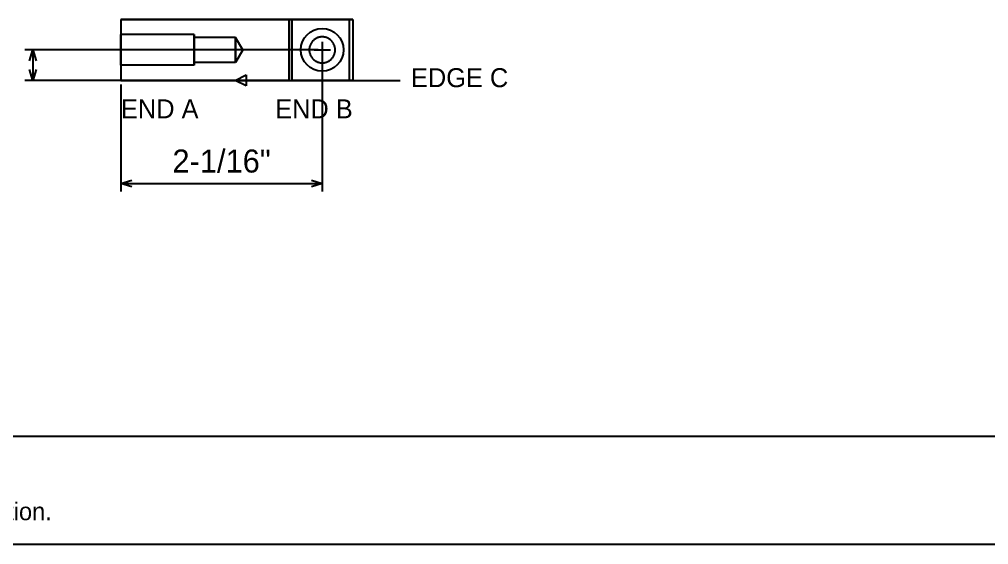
# Model space of a CAD drawing. Header units: inches. Extents: x 0.5 to 33.5, y 0.5 to 21.5.
# Drawn here: x 11.52 to 21.46, y 0.47 to 5.85 of the extents above; entities that cross this region are included whole.
import ezdxf
from ezdxf.enums import TextEntityAlignment as Align

# ---------------------------------------------------------------- set-up
doc = ezdxf.new("R2010")
doc.units = ezdxf.units.IN
doc.header["$MEASUREMENT"] = 0

msp = doc.modelspace()

# ---------------------------------------------------------------- linework, layer by layer
at = {"layer": 'ANNOTATION'}
for p, q in [((14.625, 5.625), (14.625, 5.4583)), ((14.5833, 5.5417), (11.5764, 5.5417)), ((11.625, 5.4306), (11.6597, 5.5417)), ((11.6597, 5.5417), (11.6597, 5.2292)), ((11.6597, 5.5417), (11.6944, 5.4306)), ((14.5417, 5.5417), (14.7083, 5.5417)), ((14.625, 5.5), (14.625, 4.0903)), ((11.6597, 5.2292), (11.625, 5.3403)), ((11.6944, 5.3403), (11.6597, 5.2292)), ((13.7344, 5.2292), (13.8455, 5.2847)), ((13.8455, 5.2847), (13.8455, 5.1736)), ((13.6927, 5.2292), (11.5764, 5.2292)), ((12.5625, 5.1875), (12.5625, 4.0903)), ((13.7344, 5.2292), (15.4236, 5.2292)), ((13.8455, 5.1736), (13.7344, 5.2292)), ((12.5625, 4.1736), (12.6736, 4.2083)), ((12.5625, 4.1736), (14.625, 4.1736)), ((12.6736, 4.1389), (12.5625, 4.1736)), ((14.5139, 4.2083), (14.625, 4.1736)), ((14.625, 4.1736), (14.5139, 4.1389))]:
    msp.add_line(p, q, dxfattribs=at)
at = {"layer": 'OUTLINE'}
for p, q in [((14.2812, 5.8542), (12.5625, 5.8542)), ((12.5625, 5.8542), (12.5625, 5.2292)), ((12.5625, 5.8542), (14.9062, 5.8542)), ((12.5625, 5.8542), (12.5625, 5.2292)), ((14.282, 5.8542), (14.2812, 5.8542)), ((14.2812, 5.8542), (14.2812, 5.2292)), ((14.2828, 5.8542), (14.282, 5.8542)), ((14.2835, 5.8542), (14.2828, 5.8542)), ((14.2843, 5.8542), (14.2835, 5.8542)), ((14.2851, 5.8542), (14.2843, 5.8542)), ((14.2858, 5.8542), (14.2851, 5.8542)), ((14.2866, 5.8542), (14.2858, 5.8542)), ((14.2873, 5.8542), (14.2866, 5.8542)), ((14.2881, 5.8542), (14.2873, 5.8542)), ((14.2888, 5.8542), (14.2881, 5.8542)), ((14.2896, 5.8542), (14.2888, 5.8542)), ((14.2903, 5.8542), (14.2896, 5.8542)), ((14.2911, 5.8542), (14.2903, 5.8542)), ((14.2918, 5.8542), (14.2911, 5.8542)), ((14.2925, 5.8542), (14.2918, 5.8542)), ((14.2932, 5.8542), (14.2925, 5.8542)), ((14.2939, 5.8542), (14.2932, 5.8542)), ((14.2946, 5.8542), (14.2939, 5.8542)), ((14.2953, 5.8542), (14.2946, 5.8542)), ((14.296, 5.8542), (14.2953, 5.8542)), ((14.2967, 5.8542), (14.296, 5.8542)), ((14.2973, 5.8542), (14.2967, 5.8542)), ((14.298, 5.8542), (14.2973, 5.8542)), ((14.2986, 5.8542), (14.298, 5.8542)), ((14.2992, 5.8542), (14.2986, 5.8542)), ((14.2999, 5.8542), (14.2992, 5.8542)), ((14.3005, 5.8542), (14.2999, 5.8542)), ((14.3011, 5.8542), (14.3005, 5.8542)), ((14.3017, 5.8542), (14.3011, 5.8542)), ((14.3022, 5.8542), (14.3017, 5.8542)), ((14.3028, 5.8542), (14.3022, 5.8542)), ((14.3033, 5.8542), (14.3028, 5.8542)), ((14.3039, 5.8542), (14.3033, 5.8542)), ((14.3044, 5.8542), (14.3039, 5.8542)), ((14.3049, 5.8542), (14.3044, 5.8542)), ((14.3054, 5.8542), (14.3049, 5.8542)), ((14.3059, 5.8542), (14.3054, 5.8542)), ((14.3064, 5.8542), (14.3059, 5.8542)), ((14.3068, 5.8542), (14.3064, 5.8542)), ((14.3072, 5.8542), (14.3068, 5.8542)), ((14.3077, 5.8542), (14.3072, 5.8542)), ((14.3081, 5.8542), (14.3077, 5.8542)), ((14.3084, 5.8542), (14.3081, 5.8542)), ((14.3088, 5.8542), (14.3084, 5.8542)), ((14.3092, 5.8542), (14.3088, 5.8542)), ((14.3095, 5.8542), (14.3092, 5.8542)), ((14.3098, 5.8542), (14.3095, 5.8542)), ((14.3101, 5.8542), (14.3098, 5.8542)), ((14.3104, 5.8542), (14.3101, 5.8542)), ((14.3107, 5.8542), (14.3104, 5.8542)), ((14.3109, 5.8542), (14.3107, 5.8542)), ((14.3112, 5.8542), (14.3109, 5.8542)), ((14.3114, 5.8542), (14.3112, 5.8542)), ((14.3116, 5.8542), (14.3114, 5.8542)), ((14.3117, 5.8542), (14.3116, 5.8542)), ((14.3119, 5.8542), (14.3117, 5.8542)), ((14.312, 5.8542), (14.3119, 5.8542)), ((14.3122, 5.8542), (14.312, 5.8542)), ((14.3123, 5.8542), (14.3122, 5.8542)), ((14.3124, 5.8542), (14.3123, 5.8542)), ((14.3123, 5.8542), (14.3123, 5.8542)), ((14.3125, 5.8542), (14.3124, 5.8542)), ((14.3125, 5.8542), (14.3125, 5.8542)), ((14.3125, 5.8542), (14.3125, 5.8542)), ((14.9375, 5.8542), (14.3125, 5.8542)), ((14.3125, 5.8542), (14.3125, 5.2292)), ((14.3125, 5.2292), (14.3125, 5.8542)), ((14.9062, 5.8542), (14.907, 5.8542)), ((14.9062, 5.2292), (14.9062, 5.8542)), ((14.907, 5.8542), (14.9078, 5.8542)), ((14.9078, 5.8542), (14.9085, 5.8542)), ((14.9085, 5.8542), (14.9093, 5.8542)), ((14.9093, 5.8542), (14.9101, 5.8542)), ((14.9101, 5.8542), (14.9108, 5.8542)), ((14.9108, 5.8542), (14.9116, 5.8542)), ((14.9116, 5.8542), (14.9123, 5.8542)), ((14.9123, 5.8542), (14.9131, 5.8542)), ((14.9131, 5.8542), (14.9138, 5.8542)), ((14.9138, 5.8542), (14.9146, 5.8542)), ((14.9146, 5.8542), (14.9153, 5.8542)), ((14.9153, 5.8542), (14.9161, 5.8542)), ((14.9161, 5.8542), (14.9168, 5.8542)), ((14.9168, 5.8542), (14.9175, 5.8542)), ((14.9175, 5.8542), (14.9182, 5.8542)), ((14.9182, 5.8542), (14.9189, 5.8542)), ((14.9189, 5.8542), (14.9196, 5.8542)), ((14.9196, 5.8542), (14.9203, 5.8542)), ((14.9203, 5.8542), (14.921, 5.8542)), ((14.921, 5.8542), (14.9217, 5.8542)), ((14.9217, 5.8542), (14.9223, 5.8542)), ((14.9223, 5.8542), (14.923, 5.8542)), ((14.923, 5.8542), (14.9236, 5.8542)), ((14.9236, 5.8542), (14.9242, 5.8542)), ((14.9242, 5.8542), (14.9249, 5.8542)), ((14.9249, 5.8542), (14.9255, 5.8542)), ((14.9255, 5.8542), (14.9261, 5.8542)), ((14.9261, 5.8542), (14.9267, 5.8542)), ((14.9267, 5.8542), (14.9272, 5.8542)), ((14.9272, 5.8542), (14.9278, 5.8542)), ((14.9278, 5.8542), (14.9283, 5.8542)), ((14.9283, 5.8542), (14.9289, 5.8542)), ((14.9289, 5.8542), (14.9294, 5.8542)), ((14.9294, 5.8542), (14.9299, 5.8542)), ((14.9299, 5.8542), (14.9304, 5.8542)), ((14.9304, 5.8542), (14.9309, 5.8542)), ((14.9309, 5.8542), (14.9314, 5.8542)), ((14.9314, 5.8542), (14.9318, 5.8542)), ((14.9318, 5.8542), (14.9322, 5.8542)), ((14.9322, 5.8542), (14.9327, 5.8542)), ((14.9327, 5.8542), (14.9331, 5.8542)), ((14.9331, 5.8542), (14.9334, 5.8542)), ((14.9334, 5.8542), (14.9338, 5.8542)), ((14.9338, 5.8542), (14.9342, 5.8542)), ((14.9342, 5.8542), (14.9345, 5.8542)), ((14.9345, 5.8542), (14.9348, 5.8542)), ((14.9348, 5.8542), (14.9351, 5.8542)), ((14.9351, 5.8542), (14.9354, 5.8542)), ((14.9354, 5.8542), (14.9357, 5.8542)), ((14.9357, 5.8542), (14.9359, 5.8542)), ((14.9359, 5.8542), (14.9362, 5.8542)), ((14.9362, 5.8542), (14.9364, 5.8542)), ((14.9364, 5.8542), (14.9366, 5.8542)), ((14.9366, 5.8542), (14.9367, 5.8542)), ((14.9367, 5.8542), (14.9369, 5.8542)), ((14.9369, 5.8542), (14.937, 5.8542)), ((14.937, 5.8542), (14.9372, 5.8542)), ((14.9372, 5.8542), (14.9373, 5.8542)), ((14.9373, 5.8542), (14.9373, 5.8542)), ((14.9373, 5.8542), (14.9374, 5.8542)), ((14.9374, 5.8542), (14.9375, 5.8542)), ((14.9375, 5.8542), (14.9375, 5.2292)), ((14.9375, 5.8542), (14.9375, 5.8542)), ((14.9375, 5.8542), (14.9375, 5.8542)), ((14.9375, 5.8542), (14.9375, 5.2292)), ((12.5625, 5.6979), (12.5625, 5.6977)), ((13.3125, 5.6979), (12.5625, 5.6979)), ((12.5625, 5.6977), (12.5625, 5.6979)), ((12.5625, 5.6977), (12.5625, 5.6972)), ((12.5625, 5.6972), (12.5625, 5.6977)), ((12.5625, 5.6972), (12.5625, 5.6962)), ((12.5625, 5.6962), (12.5625, 5.6972)), ((12.5625, 5.6962), (12.5625, 5.6949)), ((12.5625, 5.6949), (12.5625, 5.6962)), ((12.5625, 5.6949), (12.5625, 5.6932)), ((12.5625, 5.6932), (12.5625, 5.6949)), ((12.5625, 5.6932), (12.5625, 5.6912)), ((12.5625, 5.6912), (12.5625, 5.6932)), ((12.5625, 5.6912), (12.5625, 5.6888)), ((12.5625, 5.6888), (12.5625, 5.6912)), ((12.5625, 5.6888), (12.5625, 5.686)), ((12.5625, 5.686), (12.5625, 5.6888)), ((12.5625, 5.686), (12.5625, 5.6829)), ((12.5625, 5.6829), (12.5625, 5.686)), ((12.5625, 5.6829), (12.5625, 5.6795)), ((12.5625, 5.6795), (12.5625, 5.6829)), ((12.5625, 5.6795), (12.5625, 5.6757)), ((12.5625, 5.6757), (12.5625, 5.6795)), ((12.5625, 5.6757), (12.5625, 5.6716)), ((12.5625, 5.6716), (12.5625, 5.6757)), ((12.5625, 5.6716), (12.5625, 5.6672)), ((12.5625, 5.6672), (12.5625, 5.6716)), ((12.5625, 5.6672), (12.5625, 5.6624)), ((12.5625, 5.6624), (12.5625, 5.6672)), ((13.3125, 5.6979), (13.3125, 5.6977)), ((13.3125, 5.6977), (13.3125, 5.6979)), ((13.3125, 5.6977), (13.3125, 5.6972)), ((13.3125, 5.6972), (13.3125, 5.6977)), ((13.3125, 5.6972), (13.3125, 5.6962)), ((13.3125, 5.6962), (13.3125, 5.6972)), ((13.3125, 5.6962), (13.3125, 5.6949)), ((13.3125, 5.6949), (13.3125, 5.6962)), ((13.3125, 5.6949), (13.3125, 5.6932)), ((13.3125, 5.6932), (13.3125, 5.6949)), ((13.3125, 5.6932), (13.3125, 5.6912)), ((13.3125, 5.6912), (13.3125, 5.6932)), ((13.3125, 5.6912), (13.3125, 5.6888)), ((13.3125, 5.6888), (13.3125, 5.6912)), ((13.3125, 5.6888), (13.3125, 5.686)), ((13.3125, 5.686), (13.3125, 5.6888)), ((13.3125, 5.686), (13.3125, 5.6829)), ((13.3125, 5.6829), (13.3125, 5.686)), ((13.3125, 5.6829), (13.3125, 5.6795)), ((13.3125, 5.6795), (13.3125, 5.6829)), ((13.3125, 5.6795), (13.3125, 5.6757)), ((13.3125, 5.6757), (13.3125, 5.6795)), ((13.3125, 5.6757), (13.3125, 5.6716)), ((13.3125, 5.6716), (13.3125, 5.6757)), ((13.3125, 5.6716), (13.3125, 5.6672)), ((13.3125, 5.6672), (13.3125, 5.6716)), ((13.7353, 5.6702), (13.3125, 5.6702)), ((13.3125, 5.67), (13.3125, 5.6702)), ((13.3125, 5.6702), (13.3125, 5.67)), ((13.3125, 5.6695), (13.3125, 5.67)), ((13.3125, 5.67), (13.3125, 5.6695)), ((13.3125, 5.6688), (13.3125, 5.6695)), ((13.3125, 5.6695), (13.3125, 5.6688)), ((13.3125, 5.6677), (13.3125, 5.6688)), ((13.3125, 5.6688), (13.3125, 5.6677)), ((13.3125, 5.6663), (13.3125, 5.6677)), ((13.3125, 5.6677), (13.3125, 5.6663)), ((13.3125, 5.6672), (13.3125, 5.6624)), ((13.3125, 5.6624), (13.3125, 5.6672)), ((13.3125, 5.6646), (13.3125, 5.6663)), ((13.3125, 5.6663), (13.3125, 5.6646)), ((13.3125, 5.6627), (13.3125, 5.6646)), ((13.3125, 5.6646), (13.3125, 5.6627)), ((13.3125, 5.6604), (13.3125, 5.6627)), ((13.3125, 5.6627), (13.3125, 5.6604)), ((13.7353, 5.6702), (13.7353, 5.67)), ((13.7353, 5.67), (13.7353, 5.6702)), ((13.8125, 5.5417), (13.7353, 5.6702)), ((13.7353, 5.67), (13.7353, 5.6695)), ((13.7353, 5.6695), (13.7353, 5.67)), ((13.7353, 5.6695), (13.7353, 5.6688)), ((13.7353, 5.6688), (13.7353, 5.6695)), ((13.7353, 5.6688), (13.7353, 5.6677)), ((13.7353, 5.6677), (13.7353, 5.6688)), ((13.7353, 5.6677), (13.7353, 5.6663)), ((13.7353, 5.6663), (13.7353, 5.6677)), ((13.7353, 5.6663), (13.7353, 5.6646)), ((13.7353, 5.6646), (13.7353, 5.6663)), ((13.7353, 5.6646), (13.7353, 5.6627)), ((13.7353, 5.6627), (13.7353, 5.6646)), ((13.7353, 5.6627), (13.7353, 5.6604)), ((13.7353, 5.6604), (13.7353, 5.6627)), ((14.5741, 5.6645), (14.5681, 5.6619)), ((14.5741, 5.6645), (14.5681, 5.6619)), ((14.5802, 5.6669), (14.5741, 5.6645)), ((14.5802, 5.6669), (14.5741, 5.6645)), ((14.5864, 5.6689), (14.5802, 5.6669)), ((14.5864, 5.6689), (14.5802, 5.6669)), ((14.5927, 5.6707), (14.5864, 5.6689)), ((14.5927, 5.6707), (14.5864, 5.6689)), ((14.5991, 5.6721), (14.5927, 5.6707)), ((14.5991, 5.6721), (14.5927, 5.6707)), ((14.6055, 5.6732), (14.5991, 5.6721)), ((14.6055, 5.6732), (14.5991, 5.6721)), ((14.612, 5.674), (14.6055, 5.6732)), ((14.612, 5.674), (14.6055, 5.6732)), ((14.6185, 5.6745), (14.612, 5.674)), ((14.6185, 5.6745), (14.612, 5.674)), ((14.625, 5.6747), (14.6185, 5.6745)), ((14.625, 5.6747), (14.6185, 5.6745)), ((14.6315, 5.6745), (14.625, 5.6747)), ((14.6315, 5.6745), (14.625, 5.6747)), ((14.638, 5.674), (14.6315, 5.6745)), ((14.638, 5.674), (14.6315, 5.6745)), ((14.6445, 5.6732), (14.638, 5.674)), ((14.6445, 5.6732), (14.638, 5.674)), ((14.6509, 5.6721), (14.6445, 5.6732)), ((14.6509, 5.6721), (14.6445, 5.6732)), ((14.6573, 5.6707), (14.6509, 5.6721)), ((14.6573, 5.6707), (14.6509, 5.6721)), ((14.6636, 5.6689), (14.6573, 5.6707)), ((14.6636, 5.6689), (14.6573, 5.6707)), ((14.6698, 5.6669), (14.6636, 5.6689)), ((14.6698, 5.6669), (14.6636, 5.6689)), ((14.6759, 5.6645), (14.6698, 5.6669)), ((14.6759, 5.6645), (14.6698, 5.6669)), ((14.6819, 5.6619), (14.6759, 5.6645)), ((14.6819, 5.6619), (14.6759, 5.6645)), ((12.5625, 5.6624), (12.5625, 5.6574)), ((12.5625, 5.6574), (12.5625, 5.6624)), ((12.5625, 5.6574), (12.5625, 5.6522)), ((12.5625, 5.6522), (12.5625, 5.6574)), ((12.5625, 5.6522), (12.5625, 5.6466)), ((12.5625, 5.6466), (12.5625, 5.6522)), ((12.5625, 5.6466), (12.5625, 5.6408)), ((12.5625, 5.6408), (12.5625, 5.6466)), ((12.5625, 5.6408), (12.5625, 5.6347)), ((12.5625, 5.6347), (12.5625, 5.6408)), ((12.5625, 5.6347), (12.5625, 5.6285)), ((12.5625, 5.6285), (12.5625, 5.6347)), ((12.5625, 5.6285), (12.5625, 5.622)), ((12.5625, 5.622), (12.5625, 5.6285)), ((12.5625, 5.622), (12.5625, 5.6153)), ((12.5625, 5.6153), (12.5625, 5.622)), ((12.5625, 5.6153), (12.5625, 5.6085)), ((12.5625, 5.6085), (12.5625, 5.6153)), ((12.5625, 5.6085), (12.5625, 5.6015)), ((12.5625, 5.6015), (12.5625, 5.6085)), ((12.5625, 5.6015), (12.5625, 5.5943)), ((12.5625, 5.5943), (12.5625, 5.6015)), ((12.5625, 5.5943), (12.5625, 5.587)), ((12.5625, 5.587), (12.5625, 5.5943)), ((12.5625, 5.587), (12.5625, 5.5796)), ((12.5625, 5.5796), (12.5625, 5.587)), ((12.5625, 5.5796), (12.5625, 5.5721)), ((12.5625, 5.5721), (12.5625, 5.5796)), ((12.5625, 5.5721), (12.5625, 5.5646)), ((12.5625, 5.5646), (12.5625, 5.5721)), ((12.5625, 5.5646), (12.5625, 5.557)), ((12.5625, 5.557), (12.5625, 5.5646)), ((13.3125, 5.6624), (13.3125, 5.6574)), ((13.3125, 5.6574), (13.3125, 5.6624)), ((13.3125, 5.6578), (13.3125, 5.6604)), ((13.3125, 5.6604), (13.3125, 5.6578)), ((13.3125, 5.655), (13.3125, 5.6578)), ((13.3125, 5.6578), (13.3125, 5.655)), ((13.3125, 5.6574), (13.3125, 5.6522)), ((13.3125, 5.6522), (13.3125, 5.6574)), ((13.3125, 5.6519), (13.3125, 5.655)), ((13.3125, 5.655), (13.3125, 5.6519)), ((13.3125, 5.6522), (13.3125, 5.6466)), ((13.3125, 5.6466), (13.3125, 5.6522)), ((13.3125, 5.6485), (13.3125, 5.6519)), ((13.3125, 5.6519), (13.3125, 5.6485)), ((13.3125, 5.6449), (13.3125, 5.6485)), ((13.3125, 5.6485), (13.3125, 5.6449)), ((13.3125, 5.6466), (13.3125, 5.6408)), ((13.3125, 5.6408), (13.3125, 5.6466)), ((13.3125, 5.641), (13.3125, 5.6449)), ((13.3125, 5.6449), (13.3125, 5.641)), ((13.3125, 5.6369), (13.3125, 5.641)), ((13.3125, 5.641), (13.3125, 5.6369)), ((13.3125, 5.6408), (13.3125, 5.6347)), ((13.3125, 5.6347), (13.3125, 5.6408)), ((13.3125, 5.6325), (13.3125, 5.6369)), ((13.3125, 5.6369), (13.3125, 5.6325)), ((13.3125, 5.6347), (13.3125, 5.6285)), ((13.3125, 5.6285), (13.3125, 5.6347)), ((13.3125, 5.628), (13.3125, 5.6325)), ((13.3125, 5.6325), (13.3125, 5.628)), ((13.3125, 5.6285), (13.3125, 5.622)), ((13.3125, 5.622), (13.3125, 5.6285)), ((13.3125, 5.6232), (13.3125, 5.628)), ((13.3125, 5.628), (13.3125, 5.6232)), ((13.3125, 5.6182), (13.3125, 5.6232)), ((13.3125, 5.6232), (13.3125, 5.6182)), ((13.3125, 5.622), (13.3125, 5.6153)), ((13.3125, 5.6153), (13.3125, 5.622)), ((13.3125, 5.6131), (13.3125, 5.6182)), ((13.3125, 5.6182), (13.3125, 5.6131)), ((13.3125, 5.6153), (13.3125, 5.6085)), ((13.3125, 5.6085), (13.3125, 5.6153)), ((13.3125, 5.6077), (13.3125, 5.6131)), ((13.3125, 5.6131), (13.3125, 5.6077)), ((13.3125, 5.6085), (13.3125, 5.6015)), ((13.3125, 5.6015), (13.3125, 5.6085)), ((13.3125, 5.6022), (13.3125, 5.6077)), ((13.3125, 5.6077), (13.3125, 5.6022)), ((13.3125, 5.5966), (13.3125, 5.6022)), ((13.3125, 5.6022), (13.3125, 5.5966)), ((13.3125, 5.6015), (13.3125, 5.5943)), ((13.3125, 5.5943), (13.3125, 5.6015)), ((13.3125, 5.5908), (13.3125, 5.5966)), ((13.3125, 5.5966), (13.3125, 5.5908)), ((13.3125, 5.5943), (13.3125, 5.587)), ((13.3125, 5.587), (13.3125, 5.5943)), ((13.3125, 5.585), (13.3125, 5.5908)), ((13.3125, 5.5908), (13.3125, 5.585)), ((13.3125, 5.587), (13.3125, 5.5796)), ((13.3125, 5.5796), (13.3125, 5.587)), ((13.3125, 5.579), (13.3125, 5.585)), ((13.3125, 5.585), (13.3125, 5.579)), ((13.3125, 5.5796), (13.3125, 5.5721)), ((13.3125, 5.5721), (13.3125, 5.5796)), ((13.3125, 5.5729), (13.3125, 5.579)), ((13.3125, 5.579), (13.3125, 5.5729)), ((13.3125, 5.5667), (13.3125, 5.5729)), ((13.3125, 5.5729), (13.3125, 5.5667)), ((13.3125, 5.5721), (13.3125, 5.5646)), ((13.3125, 5.5646), (13.3125, 5.5721)), ((13.3125, 5.5605), (13.3125, 5.5667)), ((13.3125, 5.5667), (13.3125, 5.5605)), ((13.3125, 5.5646), (13.3125, 5.557)), ((13.3125, 5.557), (13.3125, 5.5646)), ((13.7353, 5.6604), (13.7353, 5.6578)), ((13.7353, 5.6578), (13.7353, 5.6604)), ((13.7353, 5.6578), (13.7353, 5.655)), ((13.7353, 5.655), (13.7353, 5.6578)), ((13.7353, 5.655), (13.7353, 5.6519)), ((13.7353, 5.6519), (13.7353, 5.655)), ((13.7353, 5.6519), (13.7353, 5.6485)), ((13.7353, 5.6485), (13.7353, 5.6519)), ((13.7353, 5.6485), (13.7353, 5.6449)), ((13.7353, 5.6449), (13.7353, 5.6485)), ((13.7353, 5.6449), (13.7353, 5.641)), ((13.7353, 5.641), (13.7353, 5.6449)), ((13.7353, 5.641), (13.7353, 5.6369)), ((13.7353, 5.6369), (13.7353, 5.641)), ((13.7353, 5.6369), (13.7353, 5.6325)), ((13.7353, 5.6325), (13.7353, 5.6369)), ((13.7353, 5.6325), (13.7353, 5.628)), ((13.7353, 5.628), (13.7353, 5.6325)), ((13.7353, 5.628), (13.7353, 5.6232)), ((13.7353, 5.6232), (13.7353, 5.628)), ((13.7353, 5.6232), (13.7353, 5.6182)), ((13.7353, 5.6182), (13.7353, 5.6232)), ((13.7353, 5.6182), (13.7353, 5.6131)), ((13.7353, 5.6131), (13.7353, 5.6182)), ((13.7353, 5.6131), (13.7353, 5.6077)), ((13.7353, 5.6077), (13.7353, 5.6131)), ((13.7353, 5.6077), (13.7353, 5.6022)), ((13.7353, 5.6022), (13.7353, 5.6077)), ((13.7353, 5.6022), (13.7353, 5.5966)), ((13.7353, 5.5966), (13.7353, 5.6022)), ((13.7353, 5.5966), (13.7353, 5.5908)), ((13.7353, 5.5908), (13.7353, 5.5966)), ((13.7353, 5.5908), (13.7353, 5.585)), ((13.7353, 5.585), (13.7353, 5.5908)), ((13.7353, 5.585), (13.7353, 5.579)), ((13.7353, 5.579), (13.7353, 5.585)), ((13.7353, 5.579), (13.7353, 5.5729)), ((13.7353, 5.5729), (13.7353, 5.579)), ((13.7353, 5.5729), (13.7353, 5.5667)), ((13.7353, 5.5667), (13.7353, 5.5729)), ((13.7353, 5.5667), (13.7353, 5.5605)), ((13.7353, 5.5605), (13.7353, 5.5667)), ((14.4946, 5.5676), (14.4934, 5.5612)), ((14.4946, 5.5676), (14.4934, 5.5612)), ((14.496, 5.574), (14.4946, 5.5676)), ((14.496, 5.574), (14.4946, 5.5676)), ((14.4977, 5.5803), (14.496, 5.574)), ((14.4977, 5.5803), (14.496, 5.574)), ((14.4998, 5.5865), (14.4977, 5.5803)), ((14.4998, 5.5865), (14.4977, 5.5803)), ((14.5021, 5.5926), (14.4998, 5.5865)), ((14.5021, 5.5926), (14.4998, 5.5865)), ((14.5048, 5.5985), (14.5021, 5.5926)), ((14.5048, 5.5985), (14.5021, 5.5926)), ((14.5077, 5.6044), (14.5048, 5.5985)), ((14.5077, 5.6044), (14.5048, 5.5985)), ((14.5109, 5.61), (14.5077, 5.6044)), ((14.5109, 5.61), (14.5077, 5.6044)), ((14.5144, 5.6156), (14.5109, 5.61)), ((14.5144, 5.6156), (14.5109, 5.61)), ((14.5182, 5.6209), (14.5144, 5.6156)), ((14.5182, 5.6209), (14.5144, 5.6156)), ((14.5222, 5.626), (14.5182, 5.6209)), ((14.5222, 5.626), (14.5182, 5.6209)), ((14.5265, 5.631), (14.5222, 5.626)), ((14.5265, 5.631), (14.5222, 5.626)), ((14.531, 5.6357), (14.5265, 5.631)), ((14.531, 5.6357), (14.5265, 5.631)), ((14.5357, 5.6402), (14.531, 5.6357)), ((14.5357, 5.6402), (14.531, 5.6357)), ((14.5406, 5.6445), (14.5357, 5.6402)), ((14.5406, 5.6445), (14.5357, 5.6402)), ((14.5458, 5.6485), (14.5406, 5.6445)), ((14.5458, 5.6485), (14.5406, 5.6445)), ((14.5511, 5.6523), (14.5458, 5.6485)), ((14.5511, 5.6523), (14.5458, 5.6485)), ((14.5566, 5.6557), (14.5511, 5.6523)), ((14.5566, 5.6557), (14.5511, 5.6523)), ((14.5623, 5.659), (14.5566, 5.6557)), ((14.5623, 5.659), (14.5566, 5.6557)), ((14.5681, 5.6619), (14.5623, 5.659)), ((14.5681, 5.6619), (14.5623, 5.659)), ((14.6877, 5.659), (14.6819, 5.6619)), ((14.6877, 5.659), (14.6819, 5.6619)), ((14.6934, 5.6557), (14.6877, 5.659)), ((14.6934, 5.6557), (14.6877, 5.659)), ((14.6989, 5.6523), (14.6934, 5.6557)), ((14.6989, 5.6523), (14.6934, 5.6557)), ((14.7042, 5.6485), (14.6989, 5.6523)), ((14.7042, 5.6485), (14.6989, 5.6523)), ((14.7094, 5.6445), (14.7042, 5.6485)), ((14.7094, 5.6445), (14.7042, 5.6485)), ((14.7143, 5.6402), (14.7094, 5.6445)), ((14.7143, 5.6402), (14.7094, 5.6445)), ((14.719, 5.6357), (14.7143, 5.6402)), ((14.719, 5.6357), (14.7143, 5.6402)), ((14.7235, 5.631), (14.719, 5.6357)), ((14.7235, 5.631), (14.719, 5.6357)), ((14.7278, 5.626), (14.7235, 5.631)), ((14.7278, 5.626), (14.7235, 5.631)), ((14.7318, 5.6209), (14.7278, 5.626)), ((14.7318, 5.6209), (14.7278, 5.626)), ((14.7356, 5.6156), (14.7318, 5.6209)), ((14.7356, 5.6156), (14.7318, 5.6209)), ((14.7391, 5.61), (14.7356, 5.6156)), ((14.7391, 5.61), (14.7356, 5.6156)), ((14.7423, 5.6044), (14.7391, 5.61)), ((14.7423, 5.6044), (14.7391, 5.61)), ((14.7452, 5.5985), (14.7423, 5.6044)), ((14.7452, 5.5985), (14.7423, 5.6044)), ((14.7479, 5.5926), (14.7452, 5.5985)), ((14.7479, 5.5926), (14.7452, 5.5985)), ((14.7502, 5.5865), (14.7479, 5.5926)), ((14.7502, 5.5865), (14.7479, 5.5926)), ((14.7523, 5.5803), (14.7502, 5.5865)), ((14.7523, 5.5803), (14.7502, 5.5865)), ((14.754, 5.574), (14.7523, 5.5803)), ((14.754, 5.574), (14.7523, 5.5803)), ((14.7554, 5.5676), (14.754, 5.574)), ((14.7554, 5.5676), (14.754, 5.574)), ((14.7566, 5.5612), (14.7554, 5.5676)), ((14.7566, 5.5612), (14.7554, 5.5676)), ((12.5625, 5.557), (12.5625, 5.5493)), ((12.5625, 5.5493), (12.5625, 5.557)), ((12.5625, 5.5493), (12.5625, 5.5417)), ((12.5625, 5.5417), (12.5625, 5.5493)), ((12.5625, 5.5417), (12.5625, 5.534)), ((12.5625, 5.534), (12.5625, 5.5417)), ((12.5625, 5.534), (12.5625, 5.5264)), ((12.5625, 5.5264), (12.5625, 5.534)), ((12.5625, 5.5264), (12.5625, 5.5187)), ((12.5625, 5.5187), (12.5625, 5.5264)), ((12.5625, 5.5187), (12.5625, 5.5112)), ((12.5625, 5.5112), (12.5625, 5.5187)), ((12.5625, 5.5112), (12.5625, 5.5037)), ((12.5625, 5.5037), (12.5625, 5.5112)), ((12.5625, 5.5037), (12.5625, 5.4963)), ((12.5625, 5.4963), (12.5625, 5.5037)), ((12.5625, 5.4963), (12.5625, 5.489)), ((12.5625, 5.489), (12.5625, 5.4963)), ((12.5625, 5.489), (12.5625, 5.4819)), ((12.5625, 5.4819), (12.5625, 5.489)), ((12.5625, 5.4819), (12.5625, 5.4749)), ((12.5625, 5.4749), (12.5625, 5.4819)), ((12.5625, 5.4749), (12.5625, 5.468)), ((12.5625, 5.468), (12.5625, 5.4749)), ((12.5625, 5.468), (12.5625, 5.4613)), ((12.5625, 5.4613), (12.5625, 5.468)), ((13.3125, 5.5543), (13.3125, 5.5605)), ((13.3125, 5.5605), (13.3125, 5.5543)), ((13.3125, 5.557), (13.3125, 5.5493)), ((13.3125, 5.5493), (13.3125, 5.557)), ((13.3125, 5.548), (13.3125, 5.5543)), ((13.3125, 5.5543), (13.3125, 5.548)), ((13.3125, 5.5493), (13.3125, 5.5417)), ((13.3125, 5.5417), (13.3125, 5.5493)), ((13.3125, 5.5417), (13.3125, 5.548)), ((13.3125, 5.548), (13.3125, 5.5417)), ((13.3125, 5.5417), (13.3125, 5.534)), ((13.3125, 5.5354), (13.3125, 5.5417)), ((13.3125, 5.5417), (13.3125, 5.5354)), ((13.3125, 5.534), (13.3125, 5.5417)), ((13.3125, 5.5291), (13.3125, 5.5354)), ((13.3125, 5.5354), (13.3125, 5.5291)), ((13.3125, 5.534), (13.3125, 5.5264)), ((13.3125, 5.5264), (13.3125, 5.534)), ((13.3125, 5.5228), (13.3125, 5.5291)), ((13.3125, 5.5291), (13.3125, 5.5228)), ((13.3125, 5.5264), (13.3125, 5.5187)), ((13.3125, 5.5187), (13.3125, 5.5264)), ((13.3125, 5.5166), (13.3125, 5.5228)), ((13.3125, 5.5228), (13.3125, 5.5166)), ((13.3125, 5.5187), (13.3125, 5.5112)), ((13.3125, 5.5112), (13.3125, 5.5187)), ((13.3125, 5.5104), (13.3125, 5.5166)), ((13.3125, 5.5166), (13.3125, 5.5104)), ((13.3125, 5.5112), (13.3125, 5.5037)), ((13.3125, 5.5037), (13.3125, 5.5112)), ((13.3125, 5.5044), (13.3125, 5.5104)), ((13.3125, 5.5104), (13.3125, 5.5044)), ((13.3125, 5.4984), (13.3125, 5.5044)), ((13.3125, 5.5044), (13.3125, 5.4984)), ((13.3125, 5.5037), (13.3125, 5.4963)), ((13.3125, 5.4963), (13.3125, 5.5037)), ((13.3125, 5.4925), (13.3125, 5.4984)), ((13.3125, 5.4984), (13.3125, 5.4925)), ((13.3125, 5.4963), (13.3125, 5.489)), ((13.3125, 5.489), (13.3125, 5.4963)), ((13.3125, 5.4867), (13.3125, 5.4925)), ((13.3125, 5.4925), (13.3125, 5.4867)), ((13.3125, 5.489), (13.3125, 5.4819)), ((13.3125, 5.4819), (13.3125, 5.489)), ((13.3125, 5.4811), (13.3125, 5.4867)), ((13.3125, 5.4867), (13.3125, 5.4811)), ((13.3125, 5.4819), (13.3125, 5.4749)), ((13.3125, 5.4749), (13.3125, 5.4819)), ((13.3125, 5.4756), (13.3125, 5.4811)), ((13.3125, 5.4811), (13.3125, 5.4756)), ((13.3125, 5.4703), (13.3125, 5.4756)), ((13.3125, 5.4756), (13.3125, 5.4703)), ((13.3125, 5.4749), (13.3125, 5.468)), ((13.3125, 5.468), (13.3125, 5.4749)), ((13.3125, 5.4651), (13.3125, 5.4703)), ((13.3125, 5.4703), (13.3125, 5.4651)), ((13.3125, 5.468), (13.3125, 5.4613)), ((13.3125, 5.4613), (13.3125, 5.468)), ((13.3125, 5.4601), (13.3125, 5.4651)), ((13.3125, 5.4651), (13.3125, 5.4601)), ((13.7353, 5.5605), (13.7353, 5.5543)), ((13.7353, 5.5543), (13.7353, 5.5605)), ((13.7353, 5.5543), (13.7353, 5.548)), ((13.7353, 5.548), (13.7353, 5.5543)), ((13.7353, 5.548), (13.7353, 5.5417)), ((13.7353, 5.5417), (13.7353, 5.548)), ((13.7353, 5.5417), (13.7353, 5.5354)), ((13.7353, 5.5354), (13.7353, 5.5417)), ((13.8125, 5.5417), (13.7353, 5.4132)), ((13.7353, 5.5354), (13.7353, 5.5291)), ((13.7353, 5.5291), (13.7353, 5.5354)), ((13.7353, 5.5291), (13.7353, 5.5228)), ((13.7353, 5.5228), (13.7353, 5.5291)), ((13.7353, 5.5228), (13.7353, 5.5166)), ((13.7353, 5.5166), (13.7353, 5.5228)), ((13.7353, 5.5166), (13.7353, 5.5104)), ((13.7353, 5.5104), (13.7353, 5.5166)), ((13.7353, 5.5104), (13.7353, 5.5044)), ((13.7353, 5.5044), (13.7353, 5.5104)), ((13.7353, 5.5044), (13.7353, 5.4984)), ((13.7353, 5.4984), (13.7353, 5.5044)), ((13.7353, 5.4984), (13.7353, 5.4925)), ((13.7353, 5.4925), (13.7353, 5.4984)), ((13.7353, 5.4925), (13.7353, 5.4867)), ((13.7353, 5.4867), (13.7353, 5.4925)), ((13.7353, 5.4867), (13.7353, 5.4811)), ((13.7353, 5.4811), (13.7353, 5.4867)), ((13.7353, 5.4811), (13.7353, 5.4756)), ((13.7353, 5.4756), (13.7353, 5.4811)), ((13.7353, 5.4756), (13.7353, 5.4703)), ((13.7353, 5.4703), (13.7353, 5.4756)), ((13.7353, 5.4703), (13.7353, 5.4651)), ((13.7353, 5.4651), (13.7353, 5.4703)), ((13.7353, 5.4651), (13.7353, 5.4601)), ((13.7353, 5.4601), (13.7353, 5.4651)), ((14.4922, 5.5482), (14.492, 5.5417)), ((14.4922, 5.5482), (14.492, 5.5417)), ((14.492, 5.5417), (14.4922, 5.5351)), ((14.492, 5.5417), (14.4922, 5.5351)), ((14.4926, 5.5547), (14.4922, 5.5482)), ((14.4926, 5.5547), (14.4922, 5.5482)), ((14.4922, 5.5351), (14.4926, 5.5286)), ((14.4922, 5.5351), (14.4926, 5.5286)), ((14.4934, 5.5612), (14.4926, 5.5547)), ((14.4934, 5.5612), (14.4926, 5.5547)), ((14.4926, 5.5286), (14.4934, 5.5222)), ((14.4926, 5.5286), (14.4934, 5.5222)), ((14.4934, 5.5222), (14.4946, 5.5157)), ((14.4934, 5.5222), (14.4946, 5.5157)), ((14.4946, 5.5157), (14.496, 5.5094)), ((14.4946, 5.5157), (14.496, 5.5094)), ((14.496, 5.5094), (14.4977, 5.5031)), ((14.496, 5.5094), (14.4977, 5.5031)), ((14.4977, 5.5031), (14.4998, 5.4969)), ((14.4977, 5.5031), (14.4998, 5.4969)), ((14.4998, 5.4969), (14.5021, 5.4908)), ((14.4998, 5.4969), (14.5021, 5.4908)), ((14.5021, 5.4908), (14.5048, 5.4848)), ((14.5021, 5.4908), (14.5048, 5.4848)), ((14.5048, 5.4848), (14.5077, 5.479)), ((14.5048, 5.4848), (14.5077, 5.479)), ((14.5077, 5.479), (14.5109, 5.4733)), ((14.5077, 5.479), (14.5109, 5.4733)), ((14.5109, 5.4733), (14.5144, 5.4678)), ((14.5109, 5.4733), (14.5144, 5.4678)), ((14.5144, 5.4678), (14.5182, 5.4624)), ((14.5144, 5.4678), (14.5182, 5.4624)), ((14.7318, 5.4624), (14.7356, 5.4678)), ((14.7318, 5.4624), (14.7356, 5.4678)), ((14.7356, 5.4678), (14.7391, 5.4733)), ((14.7356, 5.4678), (14.7391, 5.4733)), ((14.7391, 5.4733), (14.7423, 5.479)), ((14.7391, 5.4733), (14.7423, 5.479)), ((14.7423, 5.479), (14.7452, 5.4848)), ((14.7423, 5.479), (14.7452, 5.4848)), ((14.7452, 5.4848), (14.7479, 5.4908)), ((14.7452, 5.4848), (14.7479, 5.4908)), ((14.7479, 5.4908), (14.7502, 5.4969)), ((14.7479, 5.4908), (14.7502, 5.4969)), ((14.7502, 5.4969), (14.7523, 5.5031)), ((14.7502, 5.4969), (14.7523, 5.5031)), ((14.7523, 5.5031), (14.754, 5.5094)), ((14.7523, 5.5031), (14.754, 5.5094)), ((14.754, 5.5094), (14.7554, 5.5157)), ((14.754, 5.5094), (14.7554, 5.5157)), ((14.7554, 5.5157), (14.7566, 5.5222)), ((14.7554, 5.5157), (14.7566, 5.5222)), ((14.7574, 5.5547), (14.7566, 5.5612)), ((14.7574, 5.5547), (14.7566, 5.5612)), ((14.7566, 5.5222), (14.7574, 5.5286)), ((14.7566, 5.5222), (14.7574, 5.5286)), ((14.7578, 5.5482), (14.7574, 5.5547)), ((14.7578, 5.5482), (14.7574, 5.5547)), ((14.7574, 5.5286), (14.7578, 5.5351)), ((14.7574, 5.5286), (14.7578, 5.5351)), ((14.758, 5.5417), (14.7578, 5.5482)), ((14.758, 5.5417), (14.7578, 5.5482)), ((14.7578, 5.5351), (14.758, 5.5417)), ((14.7578, 5.5351), (14.758, 5.5417)), ((12.5625, 5.4613), (12.5625, 5.4549)), ((12.5625, 5.4549), (12.5625, 5.4613)), ((12.5625, 5.4549), (12.5625, 5.4486)), ((12.5625, 5.4486), (12.5625, 5.4549)), ((12.5625, 5.4486), (12.5625, 5.4425)), ((12.5625, 5.4425), (12.5625, 5.4486)), ((12.5625, 5.4425), (12.5625, 5.4367)), ((12.5625, 5.4367), (12.5625, 5.4425)), ((12.5625, 5.4367), (12.5625, 5.4312)), ((12.5625, 5.4312), (12.5625, 5.4367)), ((12.5625, 5.4312), (12.5625, 5.4259)), ((12.5625, 5.4259), (12.5625, 5.4312)), ((12.5625, 5.4259), (12.5625, 5.4209)), ((12.5625, 5.4209), (12.5625, 5.4259)), ((12.5625, 5.4209), (12.5625, 5.4162)), ((12.5625, 5.4162), (12.5625, 5.4209)), ((12.5625, 5.4162), (12.5625, 5.4117)), ((12.5625, 5.4117), (12.5625, 5.4162)), ((12.5625, 5.4117), (12.5625, 5.4076)), ((12.5625, 5.4076), (12.5625, 5.4117)), ((12.5625, 5.4076), (12.5625, 5.4039)), ((12.5625, 5.4039), (12.5625, 5.4076)), ((12.5625, 5.4039), (12.5625, 5.4004)), ((12.5625, 5.4004), (12.5625, 5.4039)), ((12.5625, 5.4004), (12.5625, 5.3973)), ((12.5625, 5.3973), (12.5625, 5.4004)), ((12.5625, 5.3973), (12.5625, 5.3946)), ((12.5625, 5.3946), (12.5625, 5.3973)), ((12.5625, 5.3946), (12.5625, 5.3921)), ((12.5625, 5.3921), (12.5625, 5.3946)), ((12.5625, 5.3921), (12.5625, 5.3901)), ((12.5625, 5.3901), (12.5625, 5.3921)), ((12.5625, 5.3901), (12.5625, 5.3884)), ((12.5625, 5.3884), (12.5625, 5.3901)), ((12.5625, 5.3884), (12.5625, 5.3871)), ((12.5625, 5.3871), (12.5625, 5.3884)), ((12.5625, 5.3871), (12.5625, 5.3862)), ((12.5625, 5.3862), (12.5625, 5.3871)), ((12.5625, 5.3862), (12.5625, 5.3856)), ((12.5625, 5.3856), (12.5625, 5.3862)), ((12.5625, 5.3856), (12.5625, 5.3854)), ((12.5625, 5.3854), (12.5625, 5.3856)), ((13.3125, 5.3854), (12.5625, 5.3854)), ((13.3125, 5.4613), (13.3125, 5.4549)), ((13.3125, 5.4549), (13.3125, 5.4613)), ((13.3125, 5.4554), (13.3125, 5.4601)), ((13.3125, 5.4601), (13.3125, 5.4554)), ((13.3125, 5.4508), (13.3125, 5.4554)), ((13.3125, 5.4554), (13.3125, 5.4508)), ((13.3125, 5.4549), (13.3125, 5.4486)), ((13.3125, 5.4486), (13.3125, 5.4549)), ((13.3125, 5.4465), (13.3125, 5.4508)), ((13.3125, 5.4508), (13.3125, 5.4465)), ((13.3125, 5.4486), (13.3125, 5.4425)), ((13.3125, 5.4425), (13.3125, 5.4486)), ((13.3125, 5.4423), (13.3125, 5.4465)), ((13.3125, 5.4465), (13.3125, 5.4423)), ((13.3125, 5.4425), (13.3125, 5.4367)), ((13.3125, 5.4367), (13.3125, 5.4425)), ((13.3125, 5.4385), (13.3125, 5.4423)), ((13.3125, 5.4423), (13.3125, 5.4385)), ((13.3125, 5.4348), (13.3125, 5.4385)), ((13.3125, 5.4385), (13.3125, 5.4348)), ((13.3125, 5.4367), (13.3125, 5.4312)), ((13.3125, 5.4312), (13.3125, 5.4367)), ((13.3125, 5.4314), (13.3125, 5.4348)), ((13.3125, 5.4348), (13.3125, 5.4314)), ((13.3125, 5.4283), (13.3125, 5.4314)), ((13.3125, 5.4314), (13.3125, 5.4283)), ((13.3125, 5.4312), (13.3125, 5.4259)), ((13.3125, 5.4259), (13.3125, 5.4312)), ((13.3125, 5.4255), (13.3125, 5.4283)), ((13.3125, 5.4283), (13.3125, 5.4255)), ((13.3125, 5.4259), (13.3125, 5.4209)), ((13.3125, 5.4209), (13.3125, 5.4259)), ((13.3125, 5.4229), (13.3125, 5.4255)), ((13.3125, 5.4255), (13.3125, 5.4229)), ((13.3125, 5.4207), (13.3125, 5.4229)), ((13.3125, 5.4229), (13.3125, 5.4207)), ((13.3125, 5.4209), (13.3125, 5.4162)), ((13.3125, 5.4162), (13.3125, 5.4209)), ((13.3125, 5.4187), (13.3125, 5.4207)), ((13.3125, 5.4207), (13.3125, 5.4187)), ((13.3125, 5.417), (13.3125, 5.4187)), ((13.3125, 5.4187), (13.3125, 5.417)), ((13.3125, 5.4156), (13.3125, 5.417)), ((13.3125, 5.417), (13.3125, 5.4156)), ((13.3125, 5.4162), (13.3125, 5.4117)), ((13.3125, 5.4117), (13.3125, 5.4162)), ((13.3125, 5.4146), (13.3125, 5.4156)), ((13.3125, 5.4156), (13.3125, 5.4146)), ((13.3125, 5.4138), (13.3125, 5.4146)), ((13.3125, 5.4146), (13.3125, 5.4138)), ((13.3125, 5.4133), (13.3125, 5.4138)), ((13.3125, 5.4138), (13.3125, 5.4133)), ((13.3125, 5.4132), (13.3125, 5.4133)), ((13.3125, 5.4133), (13.3125, 5.4132)), ((13.7353, 5.4132), (13.3125, 5.4132)), ((13.3125, 5.4117), (13.3125, 5.4076)), ((13.3125, 5.4076), (13.3125, 5.4117)), ((13.3125, 5.4076), (13.3125, 5.4039)), ((13.3125, 5.4039), (13.3125, 5.4076)), ((13.3125, 5.4039), (13.3125, 5.4004)), ((13.3125, 5.4004), (13.3125, 5.4039)), ((13.3125, 5.4004), (13.3125, 5.3973)), ((13.3125, 5.3973), (13.3125, 5.4004)), ((13.3125, 5.3973), (13.3125, 5.3946)), ((13.3125, 5.3946), (13.3125, 5.3973)), ((13.3125, 5.3946), (13.3125, 5.3921)), ((13.3125, 5.3921), (13.3125, 5.3946)), ((13.3125, 5.3921), (13.3125, 5.3901)), ((13.3125, 5.3901), (13.3125, 5.3921)), ((13.3125, 5.3901), (13.3125, 5.3884)), ((13.3125, 5.3884), (13.3125, 5.3901)), ((13.3125, 5.3884), (13.3125, 5.3871)), ((13.3125, 5.3871), (13.3125, 5.3884)), ((13.3125, 5.3871), (13.3125, 5.3862)), ((13.3125, 5.3862), (13.3125, 5.3871)), ((13.3125, 5.3862), (13.3125, 5.3856)), ((13.3125, 5.3856), (13.3125, 5.3862)), ((13.3125, 5.3856), (13.3125, 5.3854)), ((13.3125, 5.3854), (13.3125, 5.3856)), ((13.7353, 5.4601), (13.7353, 5.4554)), ((13.7353, 5.4554), (13.7353, 5.4601)), ((13.7353, 5.4554), (13.7353, 5.4508)), ((13.7353, 5.4508), (13.7353, 5.4554)), ((13.7353, 5.4508), (13.7353, 5.4465)), ((13.7353, 5.4465), (13.7353, 5.4508)), ((13.7353, 5.4465), (13.7353, 5.4423)), ((13.7353, 5.4423), (13.7353, 5.4465)), ((13.7353, 5.4423), (13.7353, 5.4385)), ((13.7353, 5.4385), (13.7353, 5.4423)), ((13.7353, 5.4385), (13.7353, 5.4348)), ((13.7353, 5.4348), (13.7353, 5.4385)), ((13.7353, 5.4348), (13.7353, 5.4314)), ((13.7353, 5.4314), (13.7353, 5.4348)), ((13.7353, 5.4314), (13.7353, 5.4283)), ((13.7353, 5.4283), (13.7353, 5.4314)), ((13.7353, 5.4283), (13.7353, 5.4255)), ((13.7353, 5.4255), (13.7353, 5.4283)), ((13.7353, 5.4255), (13.7353, 5.4229)), ((13.7353, 5.4229), (13.7353, 5.4255)), ((13.7353, 5.4229), (13.7353, 5.4207)), ((13.7353, 5.4207), (13.7353, 5.4229)), ((13.7353, 5.4207), (13.7353, 5.4187)), ((13.7353, 5.4187), (13.7353, 5.4207)), ((13.7353, 5.4187), (13.7353, 5.417)), ((13.7353, 5.417), (13.7353, 5.4187)), ((13.7353, 5.417), (13.7353, 5.4156)), ((13.7353, 5.4156), (13.7353, 5.417)), ((13.7353, 5.4156), (13.7353, 5.4146)), ((13.7353, 5.4146), (13.7353, 5.4156)), ((13.7353, 5.4146), (13.7353, 5.4138)), ((13.7353, 5.4138), (13.7353, 5.4146)), ((13.7353, 5.4138), (13.7353, 5.4133)), ((13.7353, 5.4133), (13.7353, 5.4138)), ((13.7353, 5.4133), (13.7353, 5.4132)), ((13.7353, 5.4132), (13.7353, 5.4133)), ((14.5182, 5.4624), (14.5222, 5.4573)), ((14.5182, 5.4624), (14.5222, 5.4573)), ((14.5222, 5.4573), (14.5265, 5.4523)), ((14.5222, 5.4573), (14.5265, 5.4523)), ((14.5265, 5.4523), (14.531, 5.4476)), ((14.5265, 5.4523), (14.531, 5.4476)), ((14.531, 5.4476), (14.5357, 5.4431)), ((14.531, 5.4476), (14.5357, 5.4431)), ((14.5357, 5.4431), (14.5406, 5.4389)), ((14.5357, 5.4431), (14.5406, 5.4389)), ((14.5406, 5.4389), (14.5458, 5.4348)), ((14.5406, 5.4389), (14.5458, 5.4348)), ((14.5458, 5.4348), (14.5511, 5.4311)), ((14.5458, 5.4348), (14.5511, 5.4311)), ((14.5511, 5.4311), (14.5566, 5.4276)), ((14.5511, 5.4311), (14.5566, 5.4276)), ((14.5566, 5.4276), (14.5623, 5.4244)), ((14.5566, 5.4276), (14.5623, 5.4244)), ((14.5623, 5.4244), (14.5681, 5.4214)), ((14.5623, 5.4244), (14.5681, 5.4214)), ((14.5681, 5.4214), (14.5741, 5.4188)), ((14.5681, 5.4214), (14.5741, 5.4188)), ((14.5741, 5.4188), (14.5802, 5.4164)), ((14.5741, 5.4188), (14.5802, 5.4164)), ((14.5802, 5.4164), (14.5864, 5.4144)), ((14.5802, 5.4164), (14.5864, 5.4144)), ((14.5864, 5.4144), (14.5927, 5.4127)), ((14.5864, 5.4144), (14.5927, 5.4127)), ((14.5927, 5.4127), (14.5991, 5.4112)), ((14.5927, 5.4127), (14.5991, 5.4112)), ((14.5991, 5.4112), (14.6055, 5.4101)), ((14.5991, 5.4112), (14.6055, 5.4101)), ((14.6055, 5.4101), (14.612, 5.4093)), ((14.6055, 5.4101), (14.612, 5.4093)), ((14.612, 5.4093), (14.6185, 5.4088)), ((14.612, 5.4093), (14.6185, 5.4088)), ((14.6185, 5.4088), (14.625, 5.4087)), ((14.6185, 5.4088), (14.625, 5.4087)), ((14.625, 5.4087), (14.6315, 5.4088)), ((14.625, 5.4087), (14.6315, 5.4088)), ((14.6315, 5.4088), (14.638, 5.4093)), ((14.6315, 5.4088), (14.638, 5.4093)), ((14.638, 5.4093), (14.6445, 5.4101)), ((14.638, 5.4093), (14.6445, 5.4101)), ((14.6445, 5.4101), (14.6509, 5.4112)), ((14.6445, 5.4101), (14.6509, 5.4112)), ((14.6509, 5.4112), (14.6573, 5.4127)), ((14.6509, 5.4112), (14.6573, 5.4127)), ((14.6573, 5.4127), (14.6636, 5.4144)), ((14.6573, 5.4127), (14.6636, 5.4144)), ((14.6636, 5.4144), (14.6698, 5.4164)), ((14.6636, 5.4144), (14.6698, 5.4164)), ((14.6698, 5.4164), (14.6759, 5.4188)), ((14.6698, 5.4164), (14.6759, 5.4188)), ((14.6759, 5.4188), (14.6819, 5.4214)), ((14.6759, 5.4188), (14.6819, 5.4214)), ((14.6819, 5.4214), (14.6877, 5.4244)), ((14.6819, 5.4214), (14.6877, 5.4244)), ((14.6877, 5.4244), (14.6934, 5.4276)), ((14.6877, 5.4244), (14.6934, 5.4276)), ((14.6934, 5.4276), (14.6989, 5.4311)), ((14.6934, 5.4276), (14.6989, 5.4311)), ((14.6989, 5.4311), (14.7042, 5.4348)), ((14.6989, 5.4311), (14.7042, 5.4348)), ((14.7042, 5.4348), (14.7094, 5.4389)), ((14.7042, 5.4348), (14.7094, 5.4389)), ((14.7094, 5.4389), (14.7143, 5.4431)), ((14.7094, 5.4389), (14.7143, 5.4431)), ((14.7143, 5.4431), (14.719, 5.4476)), ((14.7143, 5.4431), (14.719, 5.4476)), ((14.719, 5.4476), (14.7235, 5.4523)), ((14.719, 5.4476), (14.7235, 5.4523)), ((14.7235, 5.4523), (14.7278, 5.4573)), ((14.7235, 5.4523), (14.7278, 5.4573)), ((14.7278, 5.4573), (14.7318, 5.4624)), ((14.7278, 5.4573), (14.7318, 5.4624)), ((12.5625, 5.2292), (14.9062, 5.2292)), ((14.2812, 5.2292), (12.5625, 5.2292)), ((14.2812, 5.2292), (14.282, 5.2292)), ((14.282, 5.2292), (14.2828, 5.2292)), ((14.2828, 5.2292), (14.2835, 5.2292)), ((14.2835, 5.2292), (14.2843, 5.2292)), ((14.2843, 5.2292), (14.2851, 5.2292)), ((14.2851, 5.2292), (14.2858, 5.2292)), ((14.2858, 5.2292), (14.2866, 5.2292)), ((14.2866, 5.2292), (14.2873, 5.2292)), ((14.2873, 5.2292), (14.2881, 5.2292)), ((14.2881, 5.2292), (14.2888, 5.2292)), ((14.2888, 5.2292), (14.2896, 5.2292)), ((14.2896, 5.2292), (14.2903, 5.2292)), ((14.2903, 5.2292), (14.2911, 5.2292)), ((14.2911, 5.2292), (14.2918, 5.2292)), ((14.2918, 5.2292), (14.2925, 5.2292)), ((14.2925, 5.2292), (14.2932, 5.2292)), ((14.2932, 5.2292), (14.2939, 5.2292)), ((14.2939, 5.2292), (14.2946, 5.2292)), ((14.2946, 5.2292), (14.2953, 5.2292)), ((14.2953, 5.2292), (14.296, 5.2292)), ((14.296, 5.2292), (14.2967, 5.2292)), ((14.2967, 5.2292), (14.2973, 5.2292)), ((14.2973, 5.2292), (14.298, 5.2292)), ((14.298, 5.2292), (14.2986, 5.2292)), ((14.2986, 5.2292), (14.2992, 5.2292)), ((14.2992, 5.2292), (14.2999, 5.2292)), ((14.2999, 5.2292), (14.3005, 5.2292)), ((14.3005, 5.2292), (14.3011, 5.2292)), ((14.3011, 5.2292), (14.3017, 5.2292)), ((14.3017, 5.2292), (14.3022, 5.2292)), ((14.3022, 5.2292), (14.3028, 5.2292)), ((14.3028, 5.2292), (14.3033, 5.2292)), ((14.3033, 5.2292), (14.3039, 5.2292)), ((14.3039, 5.2292), (14.3044, 5.2292)), ((14.3044, 5.2292), (14.3049, 5.2292)), ((14.3049, 5.2292), (14.3054, 5.2292)), ((14.3054, 5.2292), (14.3059, 5.2292)), ((14.3059, 5.2292), (14.3064, 5.2292)), ((14.3064, 5.2292), (14.3068, 5.2292)), ((14.3068, 5.2292), (14.3072, 5.2292)), ((14.3072, 5.2292), (14.3077, 5.2292)), ((14.3077, 5.2292), (14.3081, 5.2292)), ((14.3081, 5.2292), (14.3084, 5.2292)), ((14.3084, 5.2292), (14.3088, 5.2292)), ((14.3088, 5.2292), (14.3092, 5.2292)), ((14.3092, 5.2292), (14.3095, 5.2292)), ((14.3095, 5.2292), (14.3098, 5.2292)), ((14.3098, 5.2292), (14.3101, 5.2292)), ((14.3101, 5.2292), (14.3104, 5.2292)), ((14.3104, 5.2292), (14.3107, 5.2292)), ((14.3107, 5.2292), (14.3109, 5.2292)), ((14.3109, 5.2292), (14.3112, 5.2292)), ((14.3112, 5.2292), (14.3114, 5.2292)), ((14.3114, 5.2292), (14.3116, 5.2292)), ((14.3116, 5.2292), (14.3117, 5.2292)), ((14.3117, 5.2292), (14.3119, 5.2292)), ((14.3119, 5.2292), (14.312, 5.2292)), ((14.312, 5.2292), (14.3122, 5.2292)), ((14.3122, 5.2292), (14.3123, 5.2292)), ((14.3123, 5.2292), (14.3123, 5.2292)), ((14.3123, 5.2292), (14.3124, 5.2292)), ((14.3124, 5.2292), (14.3125, 5.2292)), ((14.9375, 5.2292), (14.3125, 5.2292)), ((14.3125, 5.2292), (14.3125, 5.2292)), ((14.3125, 5.2292), (14.3125, 5.2292)), ((14.907, 5.2292), (14.9062, 5.2292)), ((14.9078, 5.2292), (14.907, 5.2292)), ((14.9085, 5.2292), (14.9078, 5.2292)), ((14.9093, 5.2292), (14.9085, 5.2292)), ((14.9101, 5.2292), (14.9093, 5.2292)), ((14.9108, 5.2292), (14.9101, 5.2292)), ((14.9116, 5.2292), (14.9108, 5.2292)), ((14.9123, 5.2292), (14.9116, 5.2292)), ((14.9131, 5.2292), (14.9123, 5.2292)), ((14.9138, 5.2292), (14.9131, 5.2292)), ((14.9146, 5.2292), (14.9138, 5.2292)), ((14.9153, 5.2292), (14.9146, 5.2292)), ((14.9161, 5.2292), (14.9153, 5.2292)), ((14.9168, 5.2292), (14.9161, 5.2292)), ((14.9175, 5.2292), (14.9168, 5.2292)), ((14.9182, 5.2292), (14.9175, 5.2292)), ((14.9189, 5.2292), (14.9182, 5.2292)), ((14.9196, 5.2292), (14.9189, 5.2292)), ((14.9203, 5.2292), (14.9196, 5.2292)), ((14.921, 5.2292), (14.9203, 5.2292)), ((14.9217, 5.2292), (14.921, 5.2292)), ((14.9223, 5.2292), (14.9217, 5.2292)), ((14.923, 5.2292), (14.9223, 5.2292)), ((14.9236, 5.2292), (14.923, 5.2292)), ((14.9242, 5.2292), (14.9236, 5.2292)), ((14.9249, 5.2292), (14.9242, 5.2292)), ((14.9255, 5.2292), (14.9249, 5.2292)), ((14.9261, 5.2292), (14.9255, 5.2292)), ((14.9267, 5.2292), (14.9261, 5.2292)), ((14.9272, 5.2292), (14.9267, 5.2292)), ((14.9278, 5.2292), (14.9272, 5.2292)), ((14.9283, 5.2292), (14.9278, 5.2292)), ((14.9289, 5.2292), (14.9283, 5.2292)), ((14.9294, 5.2292), (14.9289, 5.2292)), ((14.9299, 5.2292), (14.9294, 5.2292)), ((14.9304, 5.2292), (14.9299, 5.2292)), ((14.9309, 5.2292), (14.9304, 5.2292)), ((14.9314, 5.2292), (14.9309, 5.2292)), ((14.9318, 5.2292), (14.9314, 5.2292)), ((14.9322, 5.2292), (14.9318, 5.2292)), ((14.9327, 5.2292), (14.9322, 5.2292)), ((14.9331, 5.2292), (14.9327, 5.2292)), ((14.9334, 5.2292), (14.9331, 5.2292)), ((14.9338, 5.2292), (14.9334, 5.2292)), ((14.9342, 5.2292), (14.9338, 5.2292)), ((14.9345, 5.2292), (14.9342, 5.2292)), ((14.9348, 5.2292), (14.9345, 5.2292)), ((14.9351, 5.2292), (14.9348, 5.2292)), ((14.9354, 5.2292), (14.9351, 5.2292)), ((14.9357, 5.2292), (14.9354, 5.2292)), ((14.9359, 5.2292), (14.9357, 5.2292)), ((14.9362, 5.2292), (14.9359, 5.2292)), ((14.9364, 5.2292), (14.9362, 5.2292)), ((14.9366, 5.2292), (14.9364, 5.2292)), ((14.9367, 5.2292), (14.9366, 5.2292)), ((14.9369, 5.2292), (14.9367, 5.2292)), ((14.937, 5.2292), (14.9369, 5.2292)), ((14.9372, 5.2292), (14.937, 5.2292)), ((14.9373, 5.2292), (14.9372, 5.2292)), ((14.9374, 5.2292), (14.9373, 5.2292)), ((14.9373, 5.2292), (14.9373, 5.2292)), ((14.9375, 5.2292), (14.9374, 5.2292)), ((14.9375, 5.2292), (14.9375, 5.2292)), ((14.9375, 5.2292), (14.9375, 5.2292)), ((0.4722, 1.5833), (33.5278, 1.5833)), ((33.5278, 0.4722), (0.4722, 0.4722))]:
    msp.add_line(p, q, dxfattribs=at)
msp.add_circle((14.625, 5.5417), 0.2188, dxfattribs=at)

# ---------------------------------------------------------------- texts
at = {"layer": 'ANNOTATION'}
for s, height, p in [('EDGE C', 0.19444, (15.5347, 5.1597)), ('END A', 0.19444, (12.5625, 4.8403)), ('MODEL-DERIVED REVIEW PREVIEW - verify dimensions, material and tolerances before fabrication.', 0.180556, (0.9167, 0.7222))]:
    msp.add_text(s, height=height, dxfattribs=at).set_placement(p)
msp.add_text('END B', height=0.19444, dxfattribs=at).set_placement((14.9375, 4.8403), align=Align.RIGHT)
msp.add_text('2-1/16"', height=0.23611, dxfattribs=at).set_placement((13.5938, 4.2847), align=Align.CENTER)

doc.saveas('drawing.dxf')
